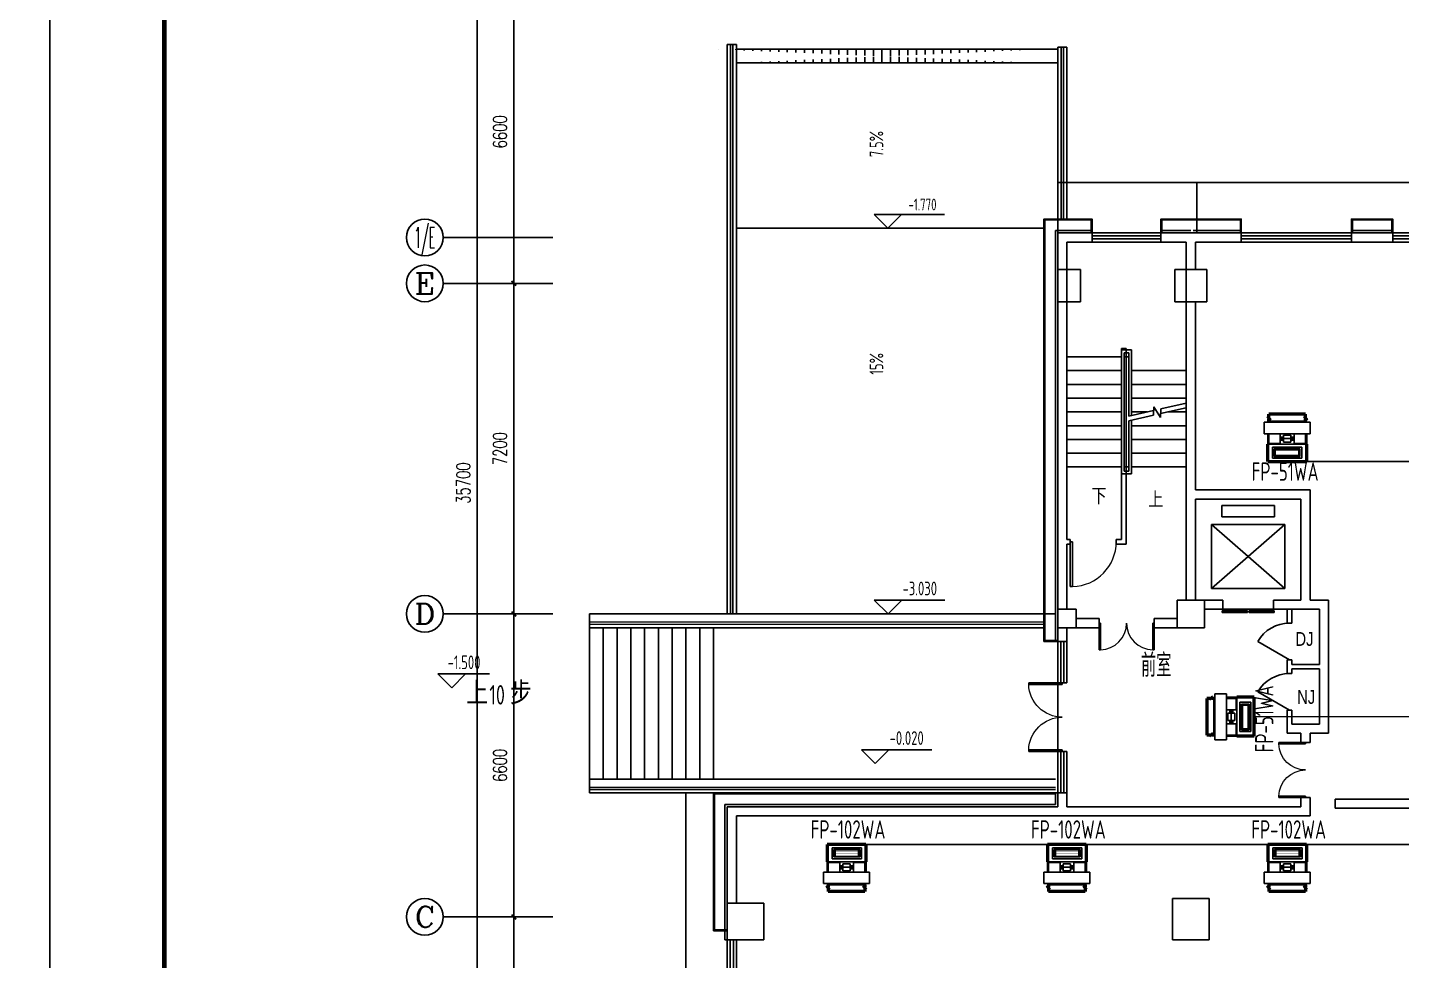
# Model space of a CAD drawing. Extents: x 2166032 to 5302137, y 581493 to 2416206.
# Drawn here: x 2313548 to 2343482, y 1234254 to 1254578 of the extents above; entities that cross this region are included whole.
import ezdxf
from ezdxf.enums import TextEntityAlignment as Align

# ---------------------------------------------------------------- set-up
doc = ezdxf.new("R2010")
doc.units = 0
doc.header["$LTSCALE"] = 1000
doc.header["$MEASUREMENT"] = 0
for name, color, linetype in [('3T_GLASS', 5, 'Continuous'), ('3T_WOOD', 21, 'Continuous'), ('ACS_FFG_FK', 7, 'Continuous'), ('AXIS', 3, 'Continuous'), ('AXIS_TEXT', 7, 'Continuous'), ('CABLETRAY', 4, 'Continuous'), ('COLUMN', 2, 'Continuous'), ('DIM_ELEV', 3, 'Continuous'), ('DIM_SYMB', 3, 'Continuous'), ('PUB_TEXT', 7, 'Continuous'), ('PUB_TITLE', 137, 'Continuous'), ('STAIR', 8, 'Continuous'), ('SURFACE', 8, 'Continuous'), ('WALL', 8, 'Continuous'), ('WINDOW', 8, 'Continuous'), ('WIRE-照明', 1, 'Continuous'), ('消防', 7, 'Continuous'), ('石材幕墙', 8, 'Continuous')]:
    doc.layers.add(name, color=color, linetype=linetype)
doc.layers.add('ACS_KT_SB', color=130, linetype='Continuous', lineweight=13)
doc.layers.add('ACS_SFG_F2', color=6, linetype='Continuous', lineweight=50)
doc.styles.add('_HZTXT', font='！tssdeng.shx', dxfattribs={"width": 0.8, "bigfont": '！tssdchn.shx'})
doc.styles.add('_TCH_AXIS', font='complex_.ttf')
doc.styles.add('_TCH_DIM', font='tssdeng.shx', dxfattribs={"bigfont": 'tssdchn.shx'})
doc.styles.add('COMPLEX', font='complex_.ttf')
doc.styles.add('DIM_FONT', font='simplex_.ttf', dxfattribs={"width": 0.7})
doc.styles.add('TSSD_Dimension', font='Tssdeng.shx', dxfattribs={"width": 0.7, "bigfont": 'tssdchn.shx'})
doc.styles.add('TSSD_REIN', font='tssdeng.shx', dxfattribs={"width": 0.7, "bigfont": 'tssdchn.shx'})
doc.dimstyles.new('DIMN', dxfattribs={"dimtxt": 300, "dimasz": 100, "dimexe": 250, "dimexo": 300, "dimgap": 150, "dimtad": 1, "dimdec": 0, "dimzin": 0, "dimdsep": 46, "dimtxsty": 'DIM_FONT', "dimblk": 'ARCHTICK', "dimcen": 0.09, "dimclrt": 7, "dimazin": 2, "dimtfac": 1, "dimtdec": 0, "dimtix": 1, "dimtmove": 2, "dimatfit": 3, "dimldrblk": 'ARCHTICK', "dimfxl": 1, "dimtolj": 1, "dimtzin": 0, "dimarcsym": 0})

# ---------------------------------------------------------------- blocks, each defined once
blk = doc.blocks.new('H-DTDFFS-20')
for p, q in [((-0.5, 0.5), (0.5, 0.5)), ((-0.5, -0.5), (-0.5, 0.5)), ((0.5, 0.5), (-0.5, 0.5)), ((0.5, 0.5), (0.5, -0.5)), ((-0.44, -0.34), (-0.44, 0.34)), ((-0.44, 0.34), (0.44, 0.34)), ((-0.4, 0.3), (0.4, 0.3)), ((-0.4, -0.3), (-0.4, 0.3)), ((0.4, 0.3), (0.4, -0.3)), ((0.44, 0.34), (0.44, -0.34)), ((0.44, -0.34), (-0.44, -0.34)), ((0.4, -0.3), (-0.4, -0.3)), ((0.5, -0.5), (-0.5, -0.5))]:
    blk.add_line(p, q)
at = {"const_width": 0.01}
for points in [[(-0.4, 0.162), (0.4, 0.162)], [(-0.4, 0), (0.4, 0)], [(-0.4, -0.162), (0.4, -0.162)]]:
    blk.add_lwpolyline(points, dxfattribs=at)
blk = doc.blocks.new('_ArchTick')
at = {"color": 0, "linetype": 'ByBlock', "const_width": 0.4}
blk.add_lwpolyline([(-0.5, -0.5), (0.5, 0.5)], dxfattribs=at)
blk = doc.blocks.new('*D2537')
at = {"layer": 'AXIS', "color": 0, "lineweight": -2}
for p, q in [((2324992, 1235204), (2323894, 1235204)), ((2324144, 1226904), (2324144, 1235204)), ((2324992, 1226904), (2323894, 1226904))]:
    blk.add_line(p, q, dxfattribs=at)
at = {"layer": 'Defpoints', "color": 0}
for p in [(2324144, 1235204), (2325292, 1235204), (2325292, 1226904)]:
    blk.add_point(p, dxfattribs=at)
at = {"layer": 'AXIS', "color": 0, "lineweight": -2, "xscale": 100, "yscale": 100, "zscale": 100}
for p, rotation in [((2324144, 1235204), 90), ((2324144, 1226904), 270)]:
    blk.add_blockref('_ArchTick', p, dxfattribs=dict(at, rotation=rotation))
at = {"layer": 'AXIS', "color": 7, "insert": (2323843, 1231054), "char_height": 300, "attachment_point": 5, "rotation": 90, "style": 'DIM_FONT'}
blk.add_mtext('\\A1;8300', dxfattribs=at)
blk = doc.blocks.new('*D2538')
at = {"layer": 'AXIS', "color": 0, "lineweight": -2}
for p, q in [((2324992, 1241804), (2323894, 1241804)), ((2324144, 1235204), (2324144, 1241804)), ((2324992, 1235204), (2323894, 1235204))]:
    blk.add_line(p, q, dxfattribs=at)
at = {"layer": 'Defpoints', "color": 0}
for p in [(2324144, 1241804), (2325292, 1241804), (2325292, 1235204)]:
    blk.add_point(p, dxfattribs=at)
at = {"layer": 'AXIS', "color": 0, "lineweight": -2, "xscale": 100, "yscale": 100, "zscale": 100}
for p, rotation in [((2324144, 1241804), 90), ((2324144, 1235204), 270)]:
    blk.add_blockref('_ArchTick', p, dxfattribs=dict(at, rotation=rotation))
at = {"layer": 'AXIS', "color": 7, "insert": (2323843, 1238504), "char_height": 300, "attachment_point": 5, "rotation": 90, "style": 'DIM_FONT'}
blk.add_mtext('\\A1;6600', dxfattribs=at)
blk = doc.blocks.new('*D2539')
at = {"layer": 'AXIS', "color": 0, "lineweight": -2}
for p, q in [((2324992, 1249004), (2323894, 1249004)), ((2324144, 1241804), (2324144, 1249004)), ((2324992, 1241804), (2323894, 1241804))]:
    blk.add_line(p, q, dxfattribs=at)
at = {"layer": 'Defpoints', "color": 0}
for p in [(2324144, 1249004), (2325292, 1249004), (2325292, 1241804)]:
    blk.add_point(p, dxfattribs=at)
at = {"layer": 'AXIS', "color": 0, "lineweight": -2, "xscale": 100, "yscale": 100, "zscale": 100}
for p, rotation in [((2324144, 1249004), 90), ((2324144, 1241804), 270)]:
    blk.add_blockref('_ArchTick', p, dxfattribs=dict(at, rotation=rotation))
at = {"layer": 'AXIS', "color": 7, "insert": (2323843, 1245404), "char_height": 300, "attachment_point": 5, "rotation": 90, "style": 'DIM_FONT'}
blk.add_mtext('\\A1;7200', dxfattribs=at)
blk = doc.blocks.new('*D2540')
at = {"layer": 'AXIS', "color": 0, "lineweight": -2}
for p, q in [((2324992, 1255604), (2323894, 1255604)), ((2324144, 1249004), (2324144, 1255604)), ((2324992, 1249004), (2323894, 1249004))]:
    blk.add_line(p, q, dxfattribs=at)
at = {"layer": 'Defpoints', "color": 0}
for p in [(2324144, 1255604), (2325292, 1255604), (2325292, 1249004)]:
    blk.add_point(p, dxfattribs=at)
at = {"layer": 'AXIS', "color": 0, "lineweight": -2, "xscale": 100, "yscale": 100, "zscale": 100}
for p, rotation in [((2324144, 1255604), 90), ((2324144, 1249004), 270)]:
    blk.add_blockref('_ArchTick', p, dxfattribs=dict(at, rotation=rotation))
at = {"layer": 'AXIS', "color": 7, "insert": (2323843, 1252304), "char_height": 300, "attachment_point": 5, "rotation": 90, "style": 'DIM_FONT'}
blk.add_mtext('\\A1;6600', dxfattribs=at)
blk = doc.blocks.new('*D2543')
at = {"layer": 'AXIS', "color": 0, "lineweight": -2}
for p, q in [((2324692, 1262504), (2323094, 1262504)), ((2323344, 1226804), (2323344, 1262504)), ((2324692, 1226804), (2323094, 1226804))]:
    blk.add_line(p, q, dxfattribs=at)
at = {"layer": 'Defpoints', "color": 0}
for p in [(2323344, 1262504), (2324992, 1262504), (2324992, 1226804)]:
    blk.add_point(p, dxfattribs=at)
at = {"layer": 'AXIS', "color": 0, "lineweight": -2, "xscale": 100, "yscale": 100, "zscale": 100}
for p, rotation in [((2323344, 1262504), 90), ((2323344, 1226804), 270)]:
    blk.add_blockref('_ArchTick', p, dxfattribs=dict(at, rotation=rotation))
at = {"layer": 'AXIS', "color": 7, "insert": (2323043, 1244654), "char_height": 300, "attachment_point": 5, "rotation": 90, "style": 'DIM_FONT'}
blk.add_mtext('\\A1;35700', dxfattribs=at)
blk = doc.blocks.new('$TCHSYS$LDOR22D')
for p, q in [((-0.517, 0.833), (-0.017, 0.833)), ((-0.517, 0.833), (-0.517, 0.667)), ((-0.017, 0.833), (-0.017, 0.667)), ((0.017, 0.833), (0.017, 0.667)), ((0.017, 0.833), (0.517, 0.833)), ((0.517, 0.833), (0.517, 0.667)), ((-0.517, 0.667), (-0.017, 0.667)), ((0.017, 0.667), (0.517, 0.667)), ((-0.5, 0.5), (0.5, 0.5))]:
    blk.add_line(p, q)
blk = doc.blocks.new('$DorLib2D$00000001')
for p, q in [((0.45, 0.975), (0.5, 0.975)), ((0.45, 0), (0.45, 0.975)), ((0.5, 0), (0.5, 0.975)), ((0.5, 0), (0.45, 0))]:
    blk.add_line(p, q)
at = {"lineweight": 13}
blk.add_arc((0.475, 0), 0.975, 91.4693, 180, dxfattribs=at)
blk = doc.blocks.new('$TCHSYS$WIN2D')
for p, q in [((-0.5, 0.5), (0.5, 0.5)), ((-0.5, 0.5), (-0.5, -0.5)), ((0.5, 0.5), (0.5, -0.5)), ((0.5, 0.1667), (-0.5, 0.1667)), ((0.5, -0.1667), (-0.5, -0.1667)), ((-0.5, -0.5), (0.5, -0.5))]:
    blk.add_line(p, q)
blk = doc.blocks.new('$DorLib2D$00000002')
for p, q in [((-0.5, 0), (-0.5, 0.4875)), ((-0.475, 0.4875), (-0.5, 0.4875)), ((-0.475, 0), (-0.475, 0.4875)), ((0.475, 0), (0.475, 0.4875)), ((0.475, 0.4875), (0.5, 0.4875)), ((0.5, 0), (0.5, 0.4875)), ((-0.5, 0), (-0.475, 0)), ((0.5, 0), (0.475, 0))]:
    blk.add_line(p, q)
at = {"lineweight": 13}
for centre, start, end in [((-0.4875, 0), 0, 88.53072), ((0.4875, 0), 91.46928, 180)]:
    blk.add_arc(centre, 0.4875, start, end, dxfattribs=at)
blk = doc.blocks.new('_AXISO')
blk.add_circle((0, 0), 0.5)
at = {"layer": 'AXIS_TEXT', "style": 'COMPLEX', "width": 1.171875}
blk.add_attdef('A', text='', height=0.56, dxfattribs=at).set_placement((-0.25, -0.28), (0.25, -0.28), align=Align.FIT)
blk = doc.blocks.new('$DorLib2D$00000214')
at = {"color": 0}
blk.add_line((0.5, 0), (0, 0.866), dxfattribs=at)
blk.add_arc((0.5, 0), 1, 120, 180, dxfattribs=at)

msp = doc.modelspace()

# ---------------------------------------------------------------- hatches: boundary and pattern name
at = {"layer": '消防'}
h = msp.add_hatch(dxfattribs=at)
h.set_pattern_fill('ACAD_ISO02W100', color=8, scale=500, angle=-90, style=0)
h.set_pattern_definition([(270, (2265788.46, 2082721.6), (187.5, -3e-14), [450, -112.5])])
edge = h.paths.add_edge_path()
edge.add_line((2335593.2, 1253804.2), (2328993.2, 1253804.2))
edge.add_line((2335593.2, 1254104.2), (2328593.2, 1254104.2))

# ---------------------------------------------------------------- linework, layer by layer
at = {"color": 0}
for p, q in [((2340491.8, 1245978.8), (2341491.8, 1245978.8)), ((2340491.8, 1245728.8), (2340491.8, 1245978.8)), ((2340561.8, 1246003.8), (2341421.8, 1246003.8)), ((2340591.8, 1245978.8), (2340591.8, 1246003.8)), ((2341391.8, 1245978.8), (2341391.8, 1246003.8)), ((2341491.8, 1245978.8), (2341491.8, 1245728.8)), ((2341491.8, 1245728.8), (2340491.8, 1245728.8)), ((2340566.8, 1245728.8), (2340566.8, 1245503.8)), ((2340591.8, 1245728.8), (2340591.8, 1245516.3)), ((2340841.8, 1245516.3), (2340841.8, 1245728.8)), ((2340911.8, 1245653.8), (2340841.8, 1245653.8)), ((2340841.8, 1245622.6), (2341141.8, 1245622.6)), ((2340911.8, 1245591.4), (2340841.8, 1245591.4)), ((2340911.8, 1245697.6), (2340911.8, 1245547.6)), ((2341071.8, 1245697.6), (2340911.8, 1245697.6)), ((2341071.8, 1245547.6), (2341071.8, 1245697.6)), ((2341071.8, 1245653.8), (2341141.8, 1245653.8)), ((2341071.8, 1245591.4), (2341141.8, 1245591.4)), ((2341141.8, 1245728.8), (2341141.8, 1245516.3)), ((2341391.8, 1245516.3), (2341391.8, 1245728.8)), ((2341416.8, 1245503.8), (2341416.8, 1245728.8)), ((2340566.8, 1245503.8), (2341416.8, 1245503.8)), ((2340591.8, 1245516.3), (2340841.8, 1245516.3)), ((2340911.8, 1245547.6), (2341071.8, 1245547.6)), ((2341141.8, 1245516.3), (2341391.8, 1245516.3)), ((2339392.1, 1239133.1), (2339392.1, 1239993.1)), ((2339417.1, 1239963.1), (2339392.1, 1239963.1)), ((2339417.1, 1239063.1), (2339417.1, 1240063.1)), ((2339417.1, 1240063.1), (2339667.1, 1240063.1)), ((2339667.1, 1240063.1), (2339667.1, 1239063.1)), ((2339892.1, 1239988.1), (2339667.1, 1239988.1)), ((2339879.6, 1239963.1), (2339667.1, 1239963.1)), ((2339879.6, 1239713.1), (2339879.6, 1239963.1)), ((2339892.1, 1239138.1), (2339892.1, 1239988.1)), ((2339667.1, 1239713.1), (2339879.6, 1239713.1)), ((2339848.3, 1239643.1), (2339698.3, 1239643.1)), ((2339698.3, 1239643.1), (2339698.3, 1239483.1)), ((2339742.1, 1239643.1), (2339742.1, 1239713.1)), ((2339773.3, 1239413.1), (2339773.3, 1239713.1)), ((2339804.6, 1239643.1), (2339804.6, 1239713.1)), ((2339848.3, 1239483.1), (2339848.3, 1239643.1)), ((2339879.6, 1239413.1), (2339667.1, 1239413.1)), ((2339698.3, 1239483.1), (2339848.3, 1239483.1)), ((2339742.1, 1239483.1), (2339742.1, 1239413.1)), ((2339804.6, 1239483.1), (2339804.6, 1239413.1)), ((2339879.6, 1239163.1), (2339879.6, 1239413.1)), ((2339417.1, 1239163.1), (2339392.1, 1239163.1)), ((2339667.1, 1239063.1), (2339417.1, 1239063.1)), ((2339667.1, 1239163.1), (2339879.6, 1239163.1)), ((2339667.1, 1239138.1), (2339892.1, 1239138.1)), ((2331816.8, 1236404.2), (2330966.8, 1236404.2)), ((2330966.8, 1236404.2), (2330966.8, 1236179.2)), ((2331241.8, 1236391.7), (2330991.8, 1236391.7)), ((2330991.8, 1236391.7), (2330991.8, 1236179.2)), ((2331241.8, 1236179.2), (2331241.8, 1236391.7)), ((2331311.8, 1236316.7), (2331241.8, 1236316.7)), ((2331311.8, 1236360.4), (2331311.8, 1236210.4)), ((2331471.8, 1236360.4), (2331311.8, 1236360.4)), ((2331471.8, 1236210.4), (2331471.8, 1236360.4)), ((2331471.8, 1236316.7), (2331541.8, 1236316.7)), ((2331791.8, 1236391.7), (2331541.8, 1236391.7)), ((2331541.8, 1236391.7), (2331541.8, 1236179.2)), ((2331791.8, 1236179.2), (2331791.8, 1236391.7)), ((2331816.8, 1236179.2), (2331816.8, 1236404.2)), ((2336616.8, 1236404.2), (2335766.8, 1236404.2)), ((2335766.8, 1236404.2), (2335766.8, 1236179.2)), ((2336041.8, 1236391.7), (2335791.8, 1236391.7)), ((2335791.8, 1236391.7), (2335791.8, 1236179.2)), ((2336041.8, 1236179.2), (2336041.8, 1236391.7)), ((2336111.8, 1236316.7), (2336041.8, 1236316.7)), ((2336111.8, 1236360.4), (2336111.8, 1236210.4)), ((2336271.8, 1236360.4), (2336111.8, 1236360.4)), ((2336271.8, 1236210.4), (2336271.8, 1236360.4)), ((2336271.8, 1236316.7), (2336341.8, 1236316.7)), ((2336591.8, 1236391.7), (2336341.8, 1236391.7)), ((2336341.8, 1236391.7), (2336341.8, 1236179.2)), ((2336591.8, 1236179.2), (2336591.8, 1236391.7)), ((2336616.8, 1236179.2), (2336616.8, 1236404.2)), ((2341416.8, 1236404.2), (2340566.8, 1236404.2)), ((2340566.8, 1236404.2), (2340566.8, 1236179.2)), ((2340841.8, 1236391.7), (2340591.8, 1236391.7)), ((2340591.8, 1236391.7), (2340591.8, 1236179.2)), ((2340841.8, 1236179.2), (2340841.8, 1236391.7)), ((2340911.8, 1236316.7), (2340841.8, 1236316.7)), ((2340911.8, 1236360.4), (2340911.8, 1236210.4)), ((2341071.8, 1236360.4), (2340911.8, 1236360.4)), ((2341071.8, 1236210.4), (2341071.8, 1236360.4)), ((2341071.8, 1236316.7), (2341141.8, 1236316.7)), ((2341391.8, 1236391.7), (2341141.8, 1236391.7)), ((2341141.8, 1236391.7), (2341141.8, 1236179.2)), ((2341391.8, 1236179.2), (2341391.8, 1236391.7)), ((2341416.8, 1236179.2), (2341416.8, 1236404.2)), ((2330891.8, 1236179.2), (2331891.8, 1236179.2)), ((2330891.8, 1235929.2), (2330891.8, 1236179.2)), ((2331541.8, 1236285.4), (2331241.8, 1236285.4)), ((2331311.8, 1236254.2), (2331241.8, 1236254.2)), ((2331311.8, 1236210.4), (2331471.8, 1236210.4)), ((2331471.8, 1236254.2), (2331541.8, 1236254.2)), ((2331891.8, 1236179.2), (2331891.8, 1235929.2)), ((2335691.8, 1236179.2), (2336691.8, 1236179.2)), ((2335691.8, 1235929.2), (2335691.8, 1236179.2)), ((2336341.8, 1236285.4), (2336041.8, 1236285.4)), ((2336111.8, 1236254.2), (2336041.8, 1236254.2)), ((2336111.8, 1236210.4), (2336271.8, 1236210.4)), ((2336271.8, 1236254.2), (2336341.8, 1236254.2)), ((2336691.8, 1236179.2), (2336691.8, 1235929.2)), ((2340491.8, 1236179.2), (2341491.8, 1236179.2)), ((2340491.8, 1235929.2), (2340491.8, 1236179.2)), ((2341141.8, 1236285.4), (2340841.8, 1236285.4)), ((2340911.8, 1236254.2), (2340841.8, 1236254.2)), ((2340911.8, 1236210.4), (2341071.8, 1236210.4)), ((2341071.8, 1236254.2), (2341141.8, 1236254.2)), ((2341491.8, 1236179.2), (2341491.8, 1235929.2)), ((2331891.8, 1235929.2), (2330891.8, 1235929.2)), ((2331821.8, 1235904.2), (2330961.8, 1235904.2)), ((2330991.8, 1235929.2), (2330991.8, 1235904.2)), ((2331791.8, 1235929.2), (2331791.8, 1235904.2)), ((2336691.8, 1235929.2), (2335691.8, 1235929.2)), ((2336621.8, 1235904.2), (2335761.8, 1235904.2)), ((2335791.8, 1235929.2), (2335791.8, 1235904.2)), ((2336591.8, 1235929.2), (2336591.8, 1235904.2)), ((2341491.8, 1235929.2), (2340491.8, 1235929.2)), ((2341421.8, 1235904.2), (2340561.8, 1235904.2)), ((2340591.8, 1235929.2), (2340591.8, 1235904.2)), ((2341391.8, 1235929.2), (2341391.8, 1235904.2))]:
    msp.add_line(p, q, dxfattribs=at)
for points in [[(2328791.8, 1241804.2), (2328791.8, 1254204.2), (2328991.8, 1254204.2)], [(2328991.8, 1241804.2), (2328991.8, 1254204.2)], [(2335991.8, 1250404.2), (2335991.8, 1254147.8)], [(2336191.8, 1254147.8), (2335991.8, 1254147.8)], [(2336191.8, 1250404.2), (2336191.8, 1254147.8)]]:
    msp.add_lwpolyline(points)
msp.add_circle((2604640.5, 1020101.3), 438608.5)
at = {"layer": '3T_GLASS'}
for points in [[(2328866.8, 1254204.2), (2328866.8, 1241804.2)], [(2328916.8, 1254204.2), (2328916.8, 1241804.2)], [(2336066.8, 1254147.8), (2336066.8, 1250404.2)], [(2336116.8, 1254147.8), (2336116.8, 1250404.2)], [(2325791.8, 1241629.2), (2335691.8, 1241625.8)], [(2325791.8, 1241579.2), (2335691.8, 1241575.8)], [(2325791.8, 1238029.2), (2335941.8, 1238025.6)], [(2325791.8, 1237979.2), (2335941.8, 1237975.6)]]:
    msp.add_lwpolyline(points, dxfattribs=at)
at = {"layer": '3T_WOOD'}
msp.add_line((2327891.8, 1237904.2), (2327891.8, 1226804.2), dxfattribs=at)
msp.add_lwpolyline([(2371141.8, 1251204.2), (2336191.8, 1251204.2)], dxfattribs=at)
at = {"layer": 'ACS_SFG_F2'}
for p, q in [((2340626.3, 1246025), (2340568.4, 1246102.2)), ((2340568.4, 1246102.2), (2340591.2, 1246091.7)), ((2340591.2, 1246091.7), (2340591.8, 1246153.8)), ((2341391.8, 1246153.8), (2340591.8, 1246153.8)), ((2340591.8, 1246003.8), (2340591.8, 1246049.7)), ((2340591.8, 1246049.7), (2340626.3, 1246025)), ((2341426.3, 1246025), (2341368.4, 1246102.2)), ((2341368.4, 1246102.2), (2341391.2, 1246091.7)), ((2341391.2, 1246091.7), (2341391.8, 1246153.8)), ((2341391.8, 1246003.8), (2341391.8, 1246049.7)), ((2341391.8, 1246049.7), (2341426.3, 1246025)), ((2340571.7, 1245125.5), (2340571.7, 1245503.8)), ((2341416.8, 1245125.5), (2341416.8, 1245503.8)), ((2340571.7, 1245125.5), (2341416.8, 1245125.5)), ((2339304.2, 1239962.6), (2339242.1, 1239963.1)), ((2339242.1, 1239963.1), (2339242.1, 1239163.1)), ((2339370.9, 1239997.7), (2339293.7, 1239939.8)), ((2339293.7, 1239939.8), (2339304.2, 1239962.6)), ((2339346.2, 1239963.1), (2339370.9, 1239997.7)), ((2339392.1, 1239963.1), (2339346.2, 1239963.1)), ((2340270.4, 1239988.1), (2339892.1, 1239988.1)), ((2340270.4, 1239143), (2340270.4, 1239988.1)), ((2339304.2, 1239162.6), (2339242.1, 1239163.1)), ((2339370.9, 1239197.7), (2339293.7, 1239139.8)), ((2339293.7, 1239139.8), (2339304.2, 1239162.6)), ((2339346.2, 1239163.1), (2339370.9, 1239197.7)), ((2339392.1, 1239163.1), (2339346.2, 1239163.1)), ((2340270.4, 1239143), (2339892.1, 1239143)), ((2331814.3, 1236782.5), (2330969.2, 1236782.5)), ((2330969.2, 1236782.5), (2330969.2, 1236404.2)), ((2331814.3, 1236782.5), (2331814.3, 1236404.2)), ((2336614.3, 1236782.5), (2335769.2, 1236782.5)), ((2335769.2, 1236782.5), (2335769.2, 1236404.2)), ((2336614.3, 1236782.5), (2336614.3, 1236404.2)), ((2341414.3, 1236782.5), (2340569.2, 1236782.5)), ((2340569.2, 1236782.5), (2340569.2, 1236404.2)), ((2341414.3, 1236782.5), (2341414.3, 1236404.2)), ((2330991.8, 1235858.3), (2330957.2, 1235883)), ((2330957.2, 1235883), (2331015.1, 1235805.8)), ((2330991.8, 1235904.2), (2330991.8, 1235858.3)), ((2330992.3, 1235816.3), (2330991.8, 1235754.2)), ((2331791.8, 1235754.2), (2330991.8, 1235754.2)), ((2331015.1, 1235805.8), (2330992.3, 1235816.3)), ((2331791.8, 1235858.3), (2331757.2, 1235883)), ((2331757.2, 1235883), (2331815.1, 1235805.8)), ((2331791.8, 1235904.2), (2331791.8, 1235858.3)), ((2331792.3, 1235816.3), (2331791.8, 1235754.2)), ((2331815.1, 1235805.8), (2331792.3, 1235816.3)), ((2335791.8, 1235858.3), (2335757.2, 1235883)), ((2335757.2, 1235883), (2335815.1, 1235805.8)), ((2335791.8, 1235904.2), (2335791.8, 1235858.3)), ((2335792.3, 1235816.3), (2335791.8, 1235754.2)), ((2336591.8, 1235754.2), (2335791.8, 1235754.2)), ((2335815.1, 1235805.8), (2335792.3, 1235816.3)), ((2336591.8, 1235858.3), (2336557.2, 1235883)), ((2336557.2, 1235883), (2336615.1, 1235805.8)), ((2336591.8, 1235904.2), (2336591.8, 1235858.3)), ((2336592.3, 1235816.3), (2336591.8, 1235754.2)), ((2336615.1, 1235805.8), (2336592.3, 1235816.3)), ((2340591.8, 1235858.3), (2340557.2, 1235883)), ((2340557.2, 1235883), (2340615.2, 1235805.8)), ((2340591.8, 1235904.2), (2340591.8, 1235858.3)), ((2340592.3, 1235816.3), (2340591.8, 1235754.2)), ((2341391.8, 1235754.2), (2340591.8, 1235754.2)), ((2340615.2, 1235805.8), (2340592.3, 1235816.3)), ((2341391.8, 1235858.3), (2341357.2, 1235883)), ((2341357.2, 1235883), (2341415.2, 1235805.8)), ((2341391.8, 1235904.2), (2341391.8, 1235858.3)), ((2341392.3, 1235816.3), (2341391.8, 1235754.2)), ((2341415.2, 1235805.8), (2341392.3, 1235816.3))]:
    msp.add_line(p, q, dxfattribs=at)
at = {"layer": 'AXIS'}
for p, q in [((2324992.1, 1250004.2), (2322604.4, 1250004.2)), ((2324992.1, 1249004.2), (2322604.4, 1249004.2)), ((2324992.1, 1241804.2), (2322604.4, 1241804.2)), ((2324992.1, 1235204.2), (2322604.4, 1235204.2))]:
    msp.add_line(p, q, dxfattribs=at)
at = {"layer": 'CABLETRAY'}
for p, q in [((2342035.2, 1237569), (2342035.2, 1237769)), ((2342035.2, 1237769), (2378205.9, 1237769)), ((2378205.9, 1237569), (2342035.2, 1237569))]:
    msp.add_line(p, q, dxfattribs=at)
at = {"layer": 'COLUMN'}
for p, q in [((2336491.8, 1249304.2), (2335991.8, 1249304.2)), ((2335991.8, 1249304.2), (2335991.8, 1248604.2)), ((2336491.8, 1248604.2), (2336491.8, 1249304.2)), ((2339240.2, 1249304.2), (2338540.2, 1249304.2)), ((2338540.2, 1249304.2), (2338540.2, 1248604.2)), ((2339240.2, 1248604.2), (2339240.2, 1249304.2)), ((2335991.8, 1248604.2), (2336491.8, 1248604.2)), ((2338540.2, 1248604.2), (2339240.2, 1248604.2)), ((2339191.8, 1242104.2), (2338591.8, 1242104.2)), ((2338591.8, 1242104.2), (2338591.8, 1241504.2)), ((2339191.8, 1241504.2), (2339191.8, 1242104.2)), ((2336391.8, 1241904.2), (2335991.8, 1241904.2)), ((2335991.8, 1241904.2), (2335991.8, 1241504.2)), ((2336391.8, 1241504.2), (2336391.8, 1241904.2)), ((2335991.8, 1241504.2), (2336391.8, 1241504.2)), ((2338591.8, 1241504.2), (2339191.8, 1241504.2)), ((2329591.8, 1235504.2), (2328791.8, 1235504.2)), ((2328791.8, 1235504.2), (2328791.8, 1234704.2)), ((2329591.8, 1234704.2), (2329591.8, 1235504.2)), ((2339291.8, 1235604.2), (2338491.8, 1235604.2)), ((2338491.8, 1235604.2), (2338491.8, 1234704.2)), ((2339291.8, 1234704.2), (2339291.8, 1235604.2)), ((2328791.8, 1234704.2), (2329591.8, 1234704.2)), ((2338491.8, 1234704.2), (2339291.8, 1234704.2))]:
    msp.add_line(p, q, dxfattribs=at)
at = {"layer": 'DIM_ELEV'}
for p, q in [((2332291.8, 1250204.2), (2331991.8, 1250504.2)), ((2331991.8, 1250504.2), (2333525.1, 1250504.2)), ((2332291.8, 1250204.2), (2332591.8, 1250504.2)), ((2332296.8, 1241804.2), (2331996.8, 1242104.2)), ((2331996.8, 1242104.2), (2333530.1, 1242104.2)), ((2332296.8, 1241804.2), (2332596.8, 1242104.2)), ((2322789.1, 1240195.9), (2322489.1, 1240495.9)), ((2322489.1, 1240495.9), (2323610.8, 1240495.9)), ((2322789.1, 1240195.9), (2323089.1, 1240495.9)), ((2332014.9, 1238546.3), (2331714.9, 1238846.3)), ((2331714.9, 1238846.3), (2333248.2, 1238846.3)), ((2332014.9, 1238546.3), (2332314.9, 1238846.3))]:
    msp.add_line(p, q, dxfattribs=at)
at = {"layer": 'DIM_SYMB'}
for points in [[(2332291.8, 1253804.2, 0, 0, 0), (2332291.8, 1250504.2, 80, 0, 0), (2332291.8, 1250204.2, 0, 0, 0)], [(2332291.8, 1250204.2, 0, 0, 0), (2332291.8, 1242004.2, 80, 0, 0), (2332291.8, 1241704.2, 0, 0, 0)], [(2336866.8, 1244643.6, 0, 0, 0), (2336866.8, 1248362.2, 0, 0, 0), (2338116.8, 1248362.2, 0, 0, 0), (2338116.8, 1247029.3, 80, 0, 0), (2338116.8, 1246729.3, 0, 0, 0)], [(2338116.8, 1244567.3, 0, 0, 0), (2338116.8, 1245458.7, 80, 0, 0), (2338116.8, 1245758.7, 0, 0, 0)], [(2323413.3, 1239608.1, 0, 0, 0), (2326489.6, 1239608.1, 80, 0, 0), (2326789.6, 1239608.1, 0, 0, 0)], [(2335517.2, 1239610.1, 0, 0, 0), (2334434.5, 1239610.1, 80, 0, 0), (2334134.5, 1239610.1, 0, 0, 0)]]:
    msp.add_lwpolyline(points, format="xyseb", dxfattribs=at)
at = {"layer": 'PUB_TITLE'}
msp.add_lwpolyline([(2314031.7, 1211719.6), (2419131.7, 1211719.6), (2419131.7, 1271119.6), (2314031.7, 1271119.6)], close=True, dxfattribs=at)
at = {"layer": 'PUB_TITLE', "const_width": 100}
msp.add_lwpolyline([(2316531.7, 1212719.6), (2418131.7, 1212719.6), (2418131.7, 1270119.6), (2316531.7, 1270119.6)], close=True, dxfattribs=at)
at = {"layer": 'STAIR', "color": 8}
msp.add_line((2328991.8, 1253804.2), (2335991.8, 1253804.2), dxfattribs=at)
at = {"layer": 'STAIR'}
for p, q in [((2328991.8, 1250204.2), (2335691.8, 1250204.2)), ((2338791.8, 1249904.2), (2336191.8, 1249904.2)), ((2336191.8, 1249904.2), (2336191.8, 1247404.2)), ((2338791.8, 1247104.2), (2338791.8, 1249904.2)), ((2336191.8, 1247404.2), (2336191.8, 1245004.2)), ((2337381.8, 1247404.2), (2336191.8, 1247404.2)), ((2336191.8, 1247404.2), (2337381.8, 1247404.2)), ((2337601.8, 1247554.2), (2337381.8, 1247554.2)), ((2337381.8, 1247554.2), (2337381.8, 1244854.2)), ((2337541.8, 1247494.2), (2337441.8, 1247494.2)), ((2337441.8, 1247494.2), (2337441.8, 1244914.2)), ((2337441.8, 1247404.2), (2337441.8, 1245004.2)), ((2337441.8, 1247404.2), (2337541.8, 1247404.2)), ((2337541.8, 1246114.7), (2337541.8, 1247494.2)), ((2337541.8, 1247404.2), (2337541.8, 1247104.2)), ((2337601.8, 1246128.2), (2337601.8, 1247554.2)), ((2337381.8, 1247104.2), (2336191.8, 1247104.2)), ((2337541.8, 1246114.7), (2337541.8, 1247104.2)), ((2337601.8, 1247104.2), (2338791.8, 1247104.2)), ((2337601.8, 1247104.2), (2338791.8, 1247104.2)), ((2338791.8, 1246396.1), (2338791.8, 1247104.2)), ((2337381.8, 1246804.2), (2336191.8, 1246804.2)), ((2337601.8, 1246804.2), (2338791.8, 1246804.2)), ((2337381.8, 1246504.2), (2336191.8, 1246504.2)), ((2337601.8, 1246504.2), (2338791.8, 1246504.2)), ((2337381.8, 1246204.2), (2336191.8, 1246204.2)), ((2337541.8, 1246114.7), (2338081.2, 1246236.2)), ((2337601.8, 1246204.2), (2337939.1, 1246204.2)), ((2338077, 1246132.7), (2338084.2, 1246311)), ((2338084.2, 1246311), (2338229.5, 1246084.6)), ((2338229.5, 1246084.6), (2338237, 1246271.2)), ((2338232.9, 1246167.8), (2338791.8, 1246293.6)), ((2338237, 1246271.2), (2338791.8, 1246396.1)), ((2338394.5, 1246204.2), (2338791.8, 1246204.2)), ((2338791.8, 1245004.2), (2338791.8, 1246293.6)), ((2337381.8, 1245904.2), (2336191.8, 1245904.2)), ((2337541.8, 1246012.2), (2338077, 1246132.7)), ((2337541.8, 1245004.2), (2337541.8, 1246012.2)), ((2337541.8, 1244914.2), (2337541.8, 1246012.2)), ((2337601.8, 1244854.2), (2337601.8, 1246025.7)), ((2337601.8, 1245904.2), (2338791.8, 1245904.2)), ((2337381.8, 1245604.2), (2336191.8, 1245604.2)), ((2337601.8, 1245604.2), (2338791.8, 1245604.2)), ((2337381.8, 1245304.2), (2336191.8, 1245304.2)), ((2337601.8, 1245304.2), (2338791.8, 1245304.2)), ((2337381.8, 1245004.2), (2336191.8, 1245004.2)), ((2337541.8, 1245004.2), (2337441.8, 1245004.2)), ((2337601.8, 1245004.2), (2338791.8, 1245004.2)), ((2337381.8, 1244854.2), (2337601.8, 1244854.2)), ((2337441.8, 1244914.2), (2337541.8, 1244914.2)), ((2339566.8, 1243918.9), (2339566.8, 1244168.9)), ((2339566.8, 1244168.9), (2340716.8, 1244168.9)), ((2340716.8, 1244168.9), (2340716.8, 1243918.9)), ((2340716.8, 1243918.9), (2339566.8, 1243918.9)), ((2339341.8, 1242354.2), (2339341.8, 1243754.2)), ((2339341.8, 1243754.2), (2340941.8, 1243754.2)), ((2340941.8, 1243754.2), (2339341.8, 1242354.2)), ((2340941.8, 1242354.2), (2339341.8, 1243754.2)), ((2340941.8, 1243754.2), (2340941.8, 1242354.2)), ((2340941.8, 1242354.2), (2339341.8, 1242354.2)), ((2335691.8, 1241504.2), (2325791.8, 1241504.2)), ((2325791.8, 1241504.2), (2325791.8, 1237904.2)), ((2326091.8, 1238204.2), (2326091.8, 1241504.2)), ((2326391.8, 1238204.2), (2326391.8, 1241504.2)), ((2326691.8, 1238204.2), (2326691.8, 1241504.2)), ((2326991.8, 1238204.2), (2326991.8, 1241504.2)), ((2327291.8, 1238204.2), (2327291.8, 1241504.2)), ((2327591.8, 1238204.2), (2327591.8, 1241504.2)), ((2327891.8, 1238204.2), (2327891.8, 1241504.2)), ((2328191.8, 1238204.2), (2328191.8, 1241504.2)), ((2328491.8, 1238204.2), (2328491.8, 1241504.2)), ((2325791.8, 1238204.2), (2335941.8, 1238204.2)), ((2325791.8, 1237904.2), (2335941.8, 1237904.2))]:
    msp.add_line(p, q, dxfattribs=at)
for points in [[(2335991.8, 1250104.2), (2335991.8, 1251204.2), (2339026.2, 1251204.2), (2339026.2, 1250104.2)], [(2325791.8, 1241504.2), (2325791.8, 1241804.2), (2335946.8, 1241804.2)]]:
    msp.add_lwpolyline(points, dxfattribs=at)
at = {"layer": 'SURFACE'}
for p, q in [((2335946.8, 1250154.2), (2336741.8, 1250154.2)), ((2335946.8, 1249104.2), (2335946.8, 1250154.2)), ((2336741.8, 1250154.2), (2336741.8, 1250104.2)), ((2338241.8, 1250154.2), (2338241.8, 1250104.2)), ((2338241.8, 1250154.2), (2338891.8, 1250154.2)), ((2338941.8, 1250154.2), (2339991.8, 1250154.2)), ((2339991.8, 1250154.2), (2339991.8, 1250104.2)), ((2342391.8, 1250154.2), (2342391.8, 1250104.2)), ((2342391.8, 1250154.2), (2343291.8, 1250154.2)), ((2343291.8, 1250154.2), (2343291.8, 1250104.2)), ((2335946.8, 1243424.2), (2335946.8, 1249104.2)), ((2335941.8, 1243374.2), (2335941.8, 1243424.2)), ((2335946.8, 1243424.2), (2335941.8, 1243424.2)), ((2335941.8, 1241604.2), (2335941.8, 1243374.2)), ((2335941.8, 1241204.2), (2335941.8, 1241804.2)), ((2335941.8, 1241204.2), (2335991.8, 1241204.2)), ((2335941.8, 1237904.2), (2335991.8, 1237904.2)), ((2335941.8, 1237654.2), (2335941.8, 1237904.2)), ((2328741.8, 1237654.2), (2335941.8, 1237654.2)), ((2328741.8, 1235104.2), (2328741.8, 1237654.2)), ((2328741.8, 1234704.2), (2328741.8, 1235104.2)), ((2328741.8, 1234704.2), (2328791.8, 1234704.2))]:
    msp.add_line(p, q, dxfattribs=at)
at = {"layer": 'WALL'}
for p, q in [((2336741.8, 1250104.2), (2335991.8, 1250104.2)), ((2335991.8, 1249304.2), (2335991.8, 1250104.2)), ((2336741.8, 1249904.2), (2336741.8, 1250104.2)), ((2338891.8, 1250104.2), (2338241.8, 1250104.2)), ((2338241.8, 1250104.2), (2338241.8, 1249904.2)), ((2339991.8, 1250104.2), (2338891.8, 1250104.2)), ((2339991.8, 1249904.2), (2339991.8, 1250104.2)), ((2343291.8, 1250104.2), (2342391.8, 1250104.2)), ((2342391.8, 1250104.2), (2342391.8, 1249904.2)), ((2343291.8, 1249904.2), (2343291.8, 1250104.2)), ((2336191.8, 1249904.2), (2336741.8, 1249904.2)), ((2336191.8, 1249304.2), (2336191.8, 1249904.2)), ((2338241.8, 1249904.2), (2338791.8, 1249904.2)), ((2338791.8, 1249304.2), (2338791.8, 1249904.2)), ((2338991.8, 1249904.2), (2339991.8, 1249904.2)), ((2338991.8, 1249304.2), (2338991.8, 1249904.2)), ((2342391.8, 1249904.2), (2343291.8, 1249904.2)), ((2335991.8, 1243374.2), (2335991.8, 1248604.2)), ((2336191.8, 1243424.2), (2336191.8, 1248604.2)), ((2338791.8, 1244404), (2338791.8, 1248604.2)), ((2338991.8, 1244504), (2338991.8, 1248604.2)), ((2337381.8, 1243424.2), (2337381.8, 1247584.2)), ((2337381.8, 1247584.2), (2337481.8, 1247584.2)), ((2337481.8, 1243324.2), (2337481.8, 1247584.2)), ((2338791.8, 1242104.2), (2338791.8, 1244404)), ((2338991.8, 1244504), (2341491.8, 1244504)), ((2341491.8, 1242104.2), (2341491.8, 1244504)), ((2338991.8, 1244304), (2341291.8, 1244304)), ((2338991.8, 1242104.2), (2338991.8, 1244304)), ((2341291.8, 1242104.2), (2341291.8, 1244304)), ((2335991.8, 1241904.2), (2335991.8, 1243374.2)), ((2336266.8, 1243424.2), (2336191.8, 1243424.2)), ((2336191.8, 1243324.2), (2336266.8, 1243324.2)), ((2336191.8, 1241904.2), (2336191.8, 1243324.2)), ((2336266.8, 1243324.2), (2336266.8, 1243424.2)), ((2337381.8, 1243424.2), (2337266.8, 1243424.2)), ((2337266.8, 1243424.2), (2337266.8, 1243324.2)), ((2337266.8, 1243324.2), (2337481.8, 1243324.2)), ((2339591.8, 1242104.2), (2339191.8, 1242104.2)), ((2339591.8, 1241904.2), (2339591.8, 1242104.2)), ((2341291.8, 1242104.2), (2340691.8, 1242104.2)), ((2340691.8, 1242104.2), (2340691.8, 1241904.2)), ((2341491.8, 1242104.2), (2341891.8, 1242104.2)), ((2341891.8, 1242104.2), (2341891.8, 1240654.2)), ((2336891.8, 1241704.2), (2336391.8, 1241704.2)), ((2336891.8, 1241504.2), (2336891.8, 1241704.2)), ((2338591.8, 1241704.2), (2338091.8, 1241704.2)), ((2338091.8, 1241704.2), (2338091.8, 1241504.2)), ((2339191.8, 1241904.2), (2339591.8, 1241904.2)), ((2340691.8, 1241904.2), (2341391.8, 1241904.2)), ((2340991.8, 1241904.2), (2340991.8, 1241604.2)), ((2341091.8, 1241904.2), (2340991.8, 1241904.2)), ((2341091.8, 1241604.2), (2341091.8, 1241904.2)), ((2341391.8, 1241904.2), (2341691.8, 1241904.2)), ((2341691.8, 1241904.2), (2341691.8, 1240704.2)), ((2335991.8, 1241504.2), (2335991.8, 1241204.2)), ((2336191.8, 1241204.2), (2336191.8, 1241504.2)), ((2336391.8, 1241504.2), (2336891.8, 1241504.2)), ((2338091.8, 1241504.2), (2338591.8, 1241504.2)), ((2340991.8, 1241604.2), (2341091.8, 1241604.2)), ((2335991.8, 1241204.2), (2336191.8, 1241204.2)), ((2341091.8, 1240804.2), (2340991.8, 1240804.2)), ((2340991.8, 1240804.2), (2340991.8, 1240654.2)), ((2341091.8, 1240704.2), (2341091.8, 1240804.2)), ((2340991.8, 1240654.2), (2340991.8, 1240504.2)), ((2340991.8, 1240504.2), (2341091.8, 1240504.2)), ((2341091.8, 1240704.2), (2341691.8, 1240704.2)), ((2341091.8, 1240504.2), (2341091.8, 1240604.2)), ((2341091.8, 1240604.2), (2341691.8, 1240604.2)), ((2341691.8, 1240604.2), (2341691.8, 1239404.2)), ((2341891.8, 1240654.2), (2341891.8, 1239204.2)), ((2341091.8, 1239704.2), (2340991.8, 1239704.2)), ((2340991.8, 1239704.2), (2340991.8, 1239204.2)), ((2341091.8, 1239404.2), (2341091.8, 1239704.2)), ((2341391.8, 1239404.2), (2341091.8, 1239404.2)), ((2341691.8, 1239404.2), (2341391.8, 1239404.2)), ((2341291.8, 1239204.2), (2340991.8, 1239204.2)), ((2341291.8, 1239204.2), (2341291.8, 1239004.2)), ((2341291.8, 1239004.2), (2341491.8, 1239004.2)), ((2341891.8, 1239204.2), (2341491.8, 1239204.2)), ((2341491.8, 1239004.2), (2341491.8, 1239204.2)), ((2336191.8, 1237904.2), (2335991.8, 1237904.2)), ((2335991.8, 1237904.2), (2335991.8, 1237604.2)), ((2336191.8, 1237604.1), (2336191.8, 1237904.2)), ((2341491.8, 1237804.2), (2341291.8, 1237804.2)), ((2341291.8, 1237804.2), (2341291.8, 1237604.4)), ((2341491.8, 1237404.2), (2341491.8, 1237804.2)), ((2328791.8, 1237604.2), (2335991.8, 1237604.2)), ((2328791.8, 1235504.2), (2328791.8, 1237604.2)), ((2336191.8, 1237604.1), (2338891.8, 1237604.1)), ((2341291.8, 1237604.4), (2338891.8, 1237604.3)), ((2328991.8, 1237404.2), (2336091.8, 1237404.2)), ((2328991.8, 1235504.2), (2328991.8, 1237404.2)), ((2336091.8, 1237404.2), (2336091.8, 1237404.1)), ((2336091.8, 1237404.1), (2338891.8, 1237404.1)), ((2341491.8, 1237404.2), (2338891.8, 1237404.1))]:
    msp.add_line(p, q, dxfattribs=at)
at = {"layer": 'WINDOW'}
msp.add_line((2335991.8, 1238804.2), (2335991.8, 1240304.2), dxfattribs=at)
at = {"layer": 'WIRE-照明', "linetype": 'Continuous', "const_width": 35}
for points in [[(2341416.8, 1245125.5), (2344941.8, 1245125.5, -0.4142136), (2345191.8, 1244875.5), (2345191.8, 1241154.2)], [(2345191.8, 1240125.8), (2345191.8, 1239815.6, -0.4142136), (2344941.8, 1239565.6), (2340270.4, 1239565.6)]]:
    msp.add_lwpolyline(points, format="xyb", dxfattribs=at)
for points in [[(2331814.3, 1236782.5), (2335769.2, 1236782.6)], [(2336614.3, 1236782.5), (2340569.2, 1236782.6)], [(2341414.3, 1236782.5), (2344769.2, 1236782.5)]]:
    msp.add_lwpolyline(points, dxfattribs=at)
at = {"layer": '消防', "color": 8}
for p, q in [((2335991.8, 1254104.2), (2328991.8, 1254104.2)), ((2328991.8, 1253804.2), (2328991.8, 1254104.2)), ((2335991.8, 1254104.2), (2335991.8, 1253804.2)), ((2328991.8, 1253804.2), (2335991.8, 1253804.2)), ((2328991.8, 1253804.2), (2335991.8, 1253804.2)), ((2335991.8, 1253804.2), (2329191.8, 1253804.2))]:
    msp.add_line(p, q, dxfattribs=at)
at = {"layer": '石材幕墙'}
for p, q in [((2328491.8, 1234904.2), (2328491.8, 1237904.2)), ((2328491.8, 1237904.2), (2335941.8, 1237904.2)), ((2335941.8, 1237884.2), (2328511.8, 1237884.2)), ((2328511.8, 1237884.2), (2328511.8, 1234924.2)), ((2328791.8, 1234904.2), (2328491.8, 1234904.2)), ((2328511.8, 1234924.2), (2328791.8, 1234924.2))]:
    msp.add_line(p, q, dxfattribs=at)
for points in [[(2336741.8, 1250104.2), (2336741.8, 1250404.2), (2335691.8, 1250404.2), (2335691.8, 1241204.2), (2335991.8, 1241204.2)], [(2336721.8, 1250104.2), (2336721.8, 1250384.2), (2335711.8, 1250384.2), (2335711.8, 1241224.2), (2335991.8, 1241224.2)], [(2339991.8, 1250104.2), (2339991.8, 1250404.2), (2338241.8, 1250404.2), (2338241.8, 1250104.2)], [(2339971.8, 1250104.2), (2339971.8, 1250384.2), (2338261.8, 1250384.2), (2338261.8, 1250104.2)], [(2343291.8, 1250104.2), (2343291.8, 1250404.2), (2342391.8, 1250404.2), (2342391.8, 1250104.2)], [(2343271.8, 1250104.2), (2343271.8, 1250384.2), (2342411.8, 1250384.2), (2342411.8, 1250104.2)]]:
    msp.add_lwpolyline(points, dxfattribs=at)

# ---------------------------------------------------------------- block references
at = {"layer": 'ACS_FFG_FK', "xscale": -640, "yscale": 240, "zscale": 0.7999999999999972}
msp.add_blockref('H-DTDFFS-20', (2340987.8, 1245316.5, -52), dxfattribs=at)
for p, rotation in [((2340079.4, 1239559.1, -52), 90), ((2331398.2, 1236591.5, -52), 180), ((2336198.2, 1236591.5, -52), 180), ((2340998.2, 1236591.5, -52), 180)]:
    msp.add_blockref('H-DTDFFS-20', p, dxfattribs=dict(at, rotation=rotation))
at = {"layer": 'AXIS'}
ref = msp.add_blockref('_AXISO', (2322204.4, 1250004.2), dxfattribs=dict(at, xscale=800, yscale=800, zscale=800))
ref.add_attrib('A', '1/E', dxfattribs={"layer": 'AXIS_TEXT', "height": 452.55, "style": '_TCH_AXIS', "width": 0.361372}).set_placement((2321978.2, 1249777.9), (2322430.7, 1249777.9), align=Align.FIT)
ref = msp.add_blockref('_AXISO', (2322204.4, 1249004.2), dxfattribs=dict(at, xscale=800, yscale=800, zscale=800))
ref.add_attrib('A', 'E', dxfattribs={"layer": 'AXIS_TEXT', "height": 452.5, "style": '_TCH_AXIS'}).set_placement((2321978.2, 1248777.9), (2322430.7, 1248777.9), align=Align.FIT)
ref = msp.add_blockref('_AXISO', (2322204.4, 1241804.2), dxfattribs=dict(at, xscale=800, yscale=800, zscale=800))
ref.add_attrib('A', 'D', dxfattribs={"layer": 'AXIS_TEXT', "height": 452.5, "style": '_TCH_AXIS', "width": 0.95528}).set_placement((2321978.2, 1241577.9), (2322430.7, 1241577.9), align=Align.FIT)
ref = msp.add_blockref('_AXISO', (2322204.4, 1235204.2), dxfattribs=dict(at, xscale=800, yscale=800, zscale=800))
ref.add_attrib('A', 'C', dxfattribs={"layer": 'AXIS_TEXT', "height": 452.5, "style": '_TCH_AXIS'}).set_placement((2321978.2, 1234977.9), (2322430.7, 1234977.9), align=Align.FIT)
at = {"layer": 'WINDOW'}
for name, p, xscale, yscale, zscale, rotation in [('$TCHSYS$WIN2D', (2337491.8, 1250004.2), -1500, -200, -1500, 3.335053305671398e-11), ('$TCHSYS$WIN2D', (2341191.8, 1250004.2), -2400, 200, -2400, 3.176241243495513e-11), ('$TCHSYS$WIN2D', (2345091.8, 1250004.2), -3600, 200, -3600, 3.176241243495513e-11), ('$DorLib2D$00000001', (2336766.8, 1243374.2), 1000, 1000, 1000, 180), ('$DorLib2D$00000002', (2337491.8, 1241604.2), 1200, 1200, 1200, 180), ('$DorLib2D$00000214', (2341041.8, 1241204.2), -800, 800, -800, 89.99999999987193), ('$TCHSYS$WIN2D', (2336091.8, 1240754.2), -900, -200, -900, 89.99999999989451), ('$DorLib2D$00000214', (2341041.8, 1240104.2), -800, 800, -800, 89.9999999998419), ('$DorLib2D$00000002', (2336091.8, 1239554.2), -1500, 1500, -1500, 89.99999999989451), ('$DorLib2D$00000002', (2341391.8, 1238404.2), 1200, -1200, 1200, 269.9999999999407), ('$TCHSYS$WIN2D', (2336091.8, 1238354.2), -900, -200, -900, 89.99999999989451), ('$TCHSYS$WIN2D', (2328891.8, 1234254.2), 900, -200, 900, 89.99999999993491)]:
    msp.add_blockref(name, p, dxfattribs=dict(at, xscale=xscale, yscale=yscale, zscale=zscale, rotation=rotation))
at = {"layer": 'WINDOW', "xscale": -1100, "yscale": -200, "zscale": -1100}
msp.add_blockref('$TCHSYS$LDOR22D', (2340141.8, 1242004.2), dxfattribs=at)

# ---------------------------------------------------------------- texts
at = {"layer": 'ACS_KT_SB', "color": 0, "style": 'TSSD_Dimension', "width": 0.7}
for s, p in [('FP-51WA', (2340215.7, 1244703.9, -125)), ('FP-102WA', (2330607.9, 1236908.3, -125)), ('FP-102WA', (2335407.9, 1236908.3, -125)), ('FP-102WA', (2340207.9, 1236908.3, -125))]:
    msp.add_text(s, height=400, dxfattribs=at).set_placement(p)
msp.add_text('FP-51WA', height=400, rotation=90, dxfattribs=at).set_placement((2340692, 1238787.1, -125))
at = {"layer": 'PUB_TEXT', "style": '_TCH_DIM', "width": 0.705882}
for s, p in [('7.5%', (2332191.8, 1251753.1)), ('15%', (2332191.8, 1247015.7))]:
    msp.add_text(s, height=297.5, rotation=90, dxfattribs=at).set_placement(p)
at = {"layer": 'PUB_TEXT'}
for s, height, style, width, p in [('-1.770', 255, '_TCH_DIM', 0.705882, (2332740.5, 1250594.2)), ('-3.030', 297.5, '_TCH_DIM', 0.705882, (2332611.7, 1242209.2)), ('DJ', 300, '_HZTXT', 0.8, (2341171.5, 1241107.9)), ('-1.500', 297.5, '_TCH_DIM', 0.705882, (2322700.4, 1240600.9)), ('前室', 500, 'TSSD_REIN', 0.7, (2337806.1, 1240433.8)), ('10', 425, '_TCH_DIM', 0.705882, (2323609.3, 1239828.2)), ('NJ', 300, '_HZTXT', 0.8, (2341209.2, 1239845)), ('-0.020', 297.5, '_TCH_DIM', 0.705882, (2332329.8, 1238951.3))]:
    msp.add_text(s, height=height, dxfattribs=dict(at, style=style, width=width)).set_placement(p)
at = {"layer": 'PUB_TEXT', "style": '_TCH_DIM'}
for s, height, p in [('下', 350, (2336724.8, 1244193.6)), ('上', 350, (2337961.1, 1244117.3)), ('上', 500, (2323109.3, 1239828.2)), ('步', 500, (2324059.3, 1239828.2))]:
    msp.add_text(s, height=height, dxfattribs=at).set_placement(p)

# ---------------------------------------------------------------- dimensions: what is measured, and where the dimension line sits
at = {"layer": 'AXIS'}
for p1, p2, distance, picture, middle in [((2324992.1, 1226804.2), (2324992.1, 1262503.8), 1647.9, '*D2543', (2323042.7, 1244654)), ((2325292.1, 1249004.2), (2325292.1, 1255604.2), 1147.9, '*D2540', (2323842.7, 1252304.2)), ((2325292.1, 1241804.2), (2325292.1, 1249004.2), 1147.9, '*D2539', (2323842.7, 1245404.2)), ((2325292.1, 1235204.2), (2325292.1, 1241804.2), 1147.9, '*D2538', (2323842.7, 1238504.2)), ((2325292.1, 1226904.2), (2325292.1, 1235204.2), 1147.9, '*D2537', (2323842.7, 1231054.2))]:
    dim = msp.add_aligned_dim(p1=p1, p2=p2, distance=distance, dimstyle='DIMN', dxfattribs=at)
    dim.commit()
    dim.dimension.update_dxf_attribs({"geometry": picture, "text_midpoint": middle})

doc.saveas('drawing.dxf')
